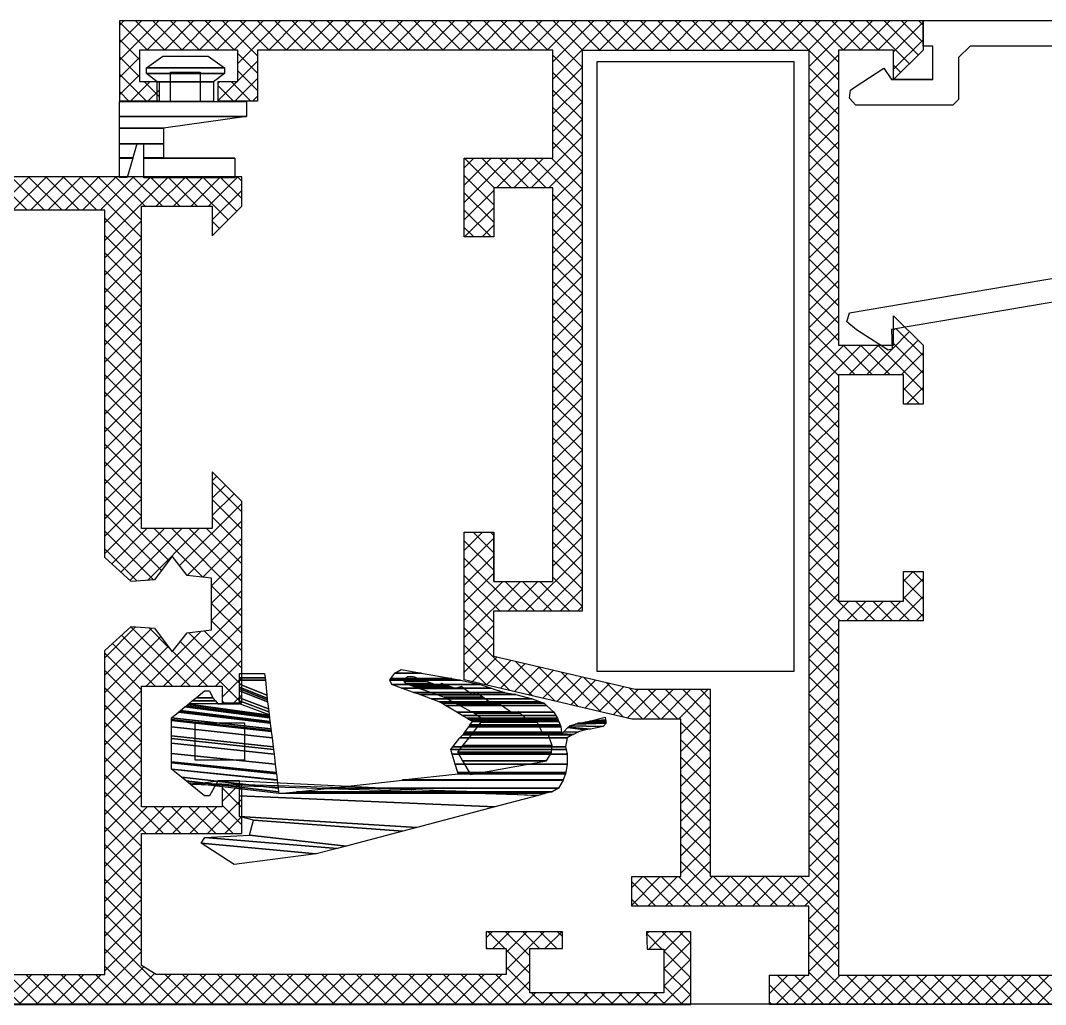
# Model space of a CAD drawing. Header units: millimetres. Extents: x 1398 to 1463.6, y 278.6 to 295.8.
# Drawn here: x 1404.991 to 1405.511, y 289.618 to 290.118 of the extents above; entities that cross this region are included whole.
import ezdxf

# ---------------------------------------------------------------- set-up
doc = ezdxf.new("R2010")
doc.units = ezdxf.units.MM
for name, color, linetype in [('HATCH', 9, 'Continuous'), ('JOINT', 3, 'Continuous'), ('PARC', 8, 'Continuous'), ('PROFIL', 7, 'Continuous')]:
    doc.layers.add(name, color=color, linetype=linetype)
doc.styles.add('2', font='SCRIPTC.SHX', dxfattribs={"height": 0.2})
doc.styles.add('ROMANS', font='romans')

# ---------------------------------------------------------------- blocks, each defined once
blk = doc.blocks.new('2902000')
at = {"layer": 'JOINT', "color": 3, "linetype": 'Continuous'}
blk.add_3dface([(1.733, -3.494), (1.733, -1.594), (4.233, -1.594), (4.233, -3.494)], dxfattribs=at)
mesh = blk.add_polyface(dxfattribs=at)
corners = [(2.25, 3.705), (-1.91, 3.165), (3.933, 2.607), (-2.976, 2.883), (3.743, 2.325), (-3.426, 2.764), (1.475, 2.206), (-6.315, 2.001), (1.284, 1.444), (-7.027, 1.813), (1.985, 1.256), (-10.983, 0.769), (1.985, 0.211), (3.507, 0.211), (3.759, 0.211), (-13.184, 0.187), (1.985, -0.549), (3.09, -0.549), (4.473, -0.371), (-13.517, 0.099), (4.581, -0.458), (-0.012, 0.099), (-13.893, 0), (4.703, -0.558), (0, 0), (-0.911, 0), (-14.21, -0.188), (4.934, -0.746), (0.023, -0.188), (-2.612, -0.188), (5.433, -1.152), (0.073, -0.594), (-6.285, -0.594), (-14.443, -0.594), (5.433, -1.152), (0.073, -0.595), (-6.287, -0.595), (-14.443, -0.595), (5.433, -1.465), (0.111, -0.907), (-9.117, -0.907), (-14.564, -0.907), (5.433, -1.526), (0.119, -0.968), (-9.098, -0.968), (-14.588, -0.968), (5.433, -1.949), (0.171, -1.391), (-8.97, -1.391), (-14.646, -1.391), (5.433, -2.463), (0.234, -1.906), (-8.814, -1.906), (-14.646, -1.906), (5.433, -2.705), (0.264, -2.148), (-8.74, -2.148), (-14.596, -2.148), (5.433, -2.842), (0.28, -2.284), (-8.846, -2.284), (-14.567, -2.284), (5.433, -3.297), (0.336, -2.739), (-9.199, -2.739), (-14.645, -2.739), (5.433, -3.622), (0.376, -3.064), (-9.362, -2.885), (-14.907, -2.896), (5.433, -3.673), (0.383, -3.115), (-9.398, -2.936), (-14.383, -2.936), (-14.976, -2.914), (5.433, -3.758), (0.393, -3.2), (-9.458, -3.021), (-14.37, -3.021), (-14.474, -3.021), (-15.232, -3.043), (5.091, -4.036), (0.427, -3.478), (-9.654, -3.299), (-14.329, -3.299), (-14.687, -3.257), (-15.559, -3.143), (5.054, -4.067), (0.431, -3.509), (-9.676, -3.33), (-14.325, -3.33), (-14.72, -3.287), (-15.83, -3.173), (4.98, -4.127), (0.438, -3.569), (-9.718, -3.39), (-14.301, -3.39), (-14.785, -3.348), (-16.489, -3.308), (4.762, -4.304), (0.46, -3.747), (-9.844, -3.568), (-14.23, -3.568), (-15.067, -3.436), (-16.63, -3.485), (4.757, -4.309), (0.461, -3.751), (-9.837, -3.572), (-14.228, -3.572), (-15.071, -3.44), (-16.633, -3.489), (4.682, -4.369), (0.468, -3.811), (-9.735, -3.632), (-14.204, -3.632), (-15.202, -3.476), (-16.622, -3.55), (4.608, -4.43), (0.475, -3.872), (-9.633, -3.693), (-14.18, -3.693), (-15.55, -3.536), (-16.61, -3.61), (4.558, -4.471), (3.09, -4.471), (1.985, -4.471), (0.48, -3.913), (-9.564, -3.734), (-14.156, -3.734), (-15.785, -3.577), (-16.602, -3.651), (4.385, -4.611), (3.203, -4.611), (1.985, -4.611), (0.498, -4.053), (-9.328, -3.874), (-14.075, -3.874), (-16.575, -3.791), (4.183, -4.776), (3.335, -4.776), (1.985, -4.776), (0.518, -4.218), (-9.051, -4.039), (-13.98, -4.039), (3.759, -5.121), (3.507, -5.121), (1.985, -5.121), (0.56, -4.563), (-8.471, -4.384), (-13.603, -4.384), (1.985, -5.231), (0.574, -4.673), (-8.287, -4.494), (-13.483, -4.494), (1.985, -5.307), (0.583, -4.749), (-8.159, -4.57), (-13.28, -4.57), (1.985, -5.458), (0.602, -4.9), (-7.745, -4.721), (-12.877, -4.721), (1.985, -5.67), (0.671, -5.67), (-7.165, -4.933), (-12.038, -4.933), (1.985, -5.783), (0.685, -5.783), (-6.854, -5.046), (-11.477, -5.046), (1.985, -6.005), (0.712, -6.005), (-6.246, -5.268), (-10.793, -5.268), (-5.756, -5.447), (-10.243, -5.447), (-5.64, -5.659), (-9.23, -5.659), (-5.705, -5.75), (-8.796, -5.75), (-5.901, -6.022), (-7.25, -6.022), (-6.219, -6.203)]
mesh.append_faces([[corners[k] for k in face] for face in [(139, 138, 144, 145), (167, 166, 170, 171)]], dxfattribs={"vtx0": -1, "color": 3})
mesh.append_faces([[corners[k] for k in face] for face in [(0, 0, 2, 1), (1, 2, 4, 3), (3, 4, 6, 5), (5, 6, 8, 7), (7, 8, 10, 9), (9, 10, 12, 11), (11, 12, 16, 15), (15, 18, 20, 19), (19, 21, 25, 22), (21, 20, 23, 24), (22, 25, 29, 26), (24, 23, 27, 28), (26, 29, 32, 33), (28, 27, 30, 31), (33, 32, 36, 37), (31, 30, 34, 35), (37, 36, 40, 41), (35, 34, 38, 39), (41, 40, 44, 45), (39, 38, 42, 43), (45, 44, 48, 49), (43, 42, 46, 47), (49, 48, 52, 53), (47, 46, 50, 51), (53, 52, 56, 57), (51, 50, 54, 55), (57, 56, 60, 61), (55, 54, 58, 59), (61, 60, 64, 65), (59, 58, 62, 63), (65, 64, 68, 69), (63, 62, 66, 67), (69, 68, 72, 74), (67, 66, 70, 71), (74, 73, 79, 80), (73, 72, 77, 78), (71, 70, 75, 76), (80, 79, 85, 86), (78, 77, 83, 84), (76, 75, 81, 82), (86, 85, 91, 92), (84, 83, 89, 90), (82, 81, 87, 88), (92, 91, 97, 98), (90, 89, 95, 96), (88, 87, 93, 94), (98, 97, 103, 104), (96, 95, 101, 102), (94, 93, 99, 100), (104, 103, 109, 110), (102, 101, 107, 108), (100, 99, 105, 106), (110, 109, 115, 116), (108, 107, 113, 114), (106, 105, 111, 112), (116, 115, 121, 122), (114, 113, 119, 120), (112, 111, 117, 118), (122, 121, 129, 130), (120, 119, 127, 128), (118, 117, 123, 126), (130, 129, 137, 137), (128, 127, 135, 136), (126, 125, 133, 134), (124, 123, 131, 132), (136, 135, 142, 143), (134, 133, 140, 141), (132, 131, 138, 139), (143, 142, 148, 149), (141, 140, 146, 147), (149, 148, 152, 153), (147, 146, 150, 151), (153, 152, 156, 157), (151, 150, 154, 155), (157, 156, 160, 161), (155, 154, 158, 159), (161, 160, 164, 165), (159, 158, 162, 163), (165, 164, 168, 169), (163, 162, 166, 167), (169, 168, 172, 173), (173, 172, 174, 175), (175, 174, 176, 177), (177, 176, 178, 179), (179, 178, 180, 181), (181, 180, 182, 182)]], dxfattribs={"vtx0": -1, "vtx2": -1, "color": 3})
mesh.append_faces([[corners[k] for k in face] for face in [(16, 17), (125, 124)]], dxfattribs={"vtx1": -1, "color": 3})
mesh.append_faces([[corners[k] for k in face] for face in [(13, 14, 18, 17)]], dxfattribs={"vtx2": -1, "color": 3})
mesh = blk.add_polyface(dxfattribs=at)
corners = [(-9.747, -0.868), (-9.344, -1.563), (-13.597, -1.563), (-9.098, -1.987), (-13.857, -1.987), (-9.081, -2.017), (-13.861, -2.017), (-9.332, -2.349), (-13.899, -2.349), (-9.837, -2.957), (-13.663, -2.957), (-13.42, -2.957), (-9.883, -3.018), (-13.652, -3.018), (-13.39, -3.018), (-10.275, -3.537), (-13.13, -3.537), (-12.784, -3.537), (-10.294, -3.562), (-13.117, -3.562), (-12.93, -3.562), (-12.754, -3.562), (-10.294, -3.592), (-13.102, -3.592), (-12.719, -3.592), (-10.294, -3.744), (-12.543, -3.744), (-9.947, -3.986), (-12.262, -3.986), (-9.879, -4.021), (-12.22, -4.021), (-11.829, -4.021), (-9.799, -4.064), (-12.17, -4.064), (-11.768, -4.064), (-9.049, -4.463), (-11.195, -4.463), (-10.833, -4.463), (-9.022, -4.478), (-11.174, -4.478), (-10.813, -4.478), (-8.412, -4.802), (-10.363, -4.802), (-8.08, -4.92), (-10.2, -4.92), (-9.823, -4.92), (-7.758, -5.034), (-10.042, -5.034), (-9.679, -5.034), (-7.153, -5.248), (-9.407, -5.248), (-8.978, -5.248), (-6.872, -5.347), (-9.281, -5.347), (-8.692, -5.347), (-6.79, -5.376), (-8.609, -5.376), (-8.091, -5.376), (-6.467, -5.49), (-8.282, -5.49), (-7.805, -5.49), (-6.444, -5.498), (-7.784, -5.498), (-6.358, -5.618), (-7.483, -5.618), (-6.385, -5.675), (-7.34, -5.675), (-7.136, -5.74), (-6.415, -5.74), (-6.849, -5.831), (-6.56, -5.831)]
mesh.append_faces([[corners[k] for k in face] for face in [(68, 67, 69, 70)]], dxfattribs={"vtx0": -1, "color": 3})
mesh.append_faces([[corners[k] for k in face] for face in [(0, 0, 2, 1), (1, 2, 4, 3), (3, 4, 6, 5), (5, 6, 8, 7), (7, 8, 10, 9), (9, 11, 14, 12), (11, 10, 13, 13), (12, 14, 16, 15), (15, 17, 21, 18), (17, 16, 19, 20), (18, 21, 24, 22), (20, 19, 23, 23), (22, 24, 26, 25), (25, 26, 28, 27), (27, 28, 30, 29), (29, 31, 34, 32), (31, 30, 33, 33), (32, 34, 36, 35), (35, 37, 40, 38), (37, 36, 39, 39), (38, 40, 42, 41), (41, 42, 44, 43), (43, 45, 48, 46), (45, 44, 47, 47), (46, 48, 50, 49), (49, 51, 54, 52), (51, 50, 53, 53), (52, 54, 56, 55), (55, 57, 60, 58), (57, 56, 59, 59), (58, 60, 62, 61), (61, 62, 64, 63), (63, 64, 66, 65), (65, 66, 67, 68)]], dxfattribs={"vtx0": -1, "vtx2": -1, "color": 3})
blk = doc.blocks.new('*X17')
at = {"color": 0}
for p, q in [((41.394, 43.162), (42.927, 44.694)), ((43.459, 43.162), (41.926, 44.694)), ((42.278, 43.162), (43.811, 44.694)), ((44.343, 43.162), (42.81, 44.694)), ((43.162, 43.162), (44.694, 44.694)), ((45.226, 43.162), (43.694, 44.694)), ((44.046, 43.162), (45.578, 44.694)), ((46.11, 43.162), (44.578, 44.694)), ((44.93, 43.162), (46.462, 44.694)), ((46.994, 43.162), (45.462, 44.694)), ((45.814, 43.162), (47.346, 44.694)), ((49.037, 42.003), (46.346, 44.694)), ((46.697, 43.162), (48.23, 44.694)), ((47.166, 40.978), (50.882, 44.694)), ((47.166, 41.862), (49.998, 44.694)), ((47.166, 42.746), (49.114, 44.694)), ((49.146, 42.778), (47.229, 44.694)), ((49.696, 43.112), (48.113, 44.694)), ((50.53, 43.162), (48.997, 44.694)), ((51.414, 43.162), (49.881, 44.694)), ((50.233, 43.162), (51.765, 44.694)), ((52.298, 43.162), (50.765, 44.694)), ((51.117, 43.162), (52.649, 44.694)), ((53.181, 43.162), (51.649, 44.694)), ((52.001, 43.162), (53.533, 44.694)), ((54.065, 43.162), (52.533, 44.694)), ((52.885, 43.162), (54.417, 44.694)), ((54.949, 43.162), (53.417, 44.694)), ((53.769, 43.162), (55.301, 44.694)), ((55.833, 43.162), (54.301, 44.694)), ((54.652, 43.162), (56.185, 44.694)), ((56.717, 43.162), (55.184, 44.694)), ((55.536, 43.162), (57.069, 44.694)), ((57.601, 43.162), (56.068, 44.694)), ((56.42, 43.162), (57.953, 44.694)), ((58.485, 43.162), (56.952, 44.694)), ((57.304, 43.162), (58.837, 44.694)), ((59.369, 43.162), (57.836, 44.694)), ((58.188, 43.162), (59.72, 44.694)), ((60.252, 43.162), (58.72, 44.694)), ((59.072, 43.162), (60.604, 44.694)), ((61.136, 43.162), (59.604, 44.694)), ((59.956, 43.162), (61.488, 44.694)), ((62.02, 43.162), (60.488, 44.694)), ((60.84, 43.162), (62.372, 44.694)), ((62.904, 43.162), (61.372, 44.694)), ((61.723, 43.162), (63.256, 44.694)), ((63.788, 43.162), (62.255, 44.694)), ((62.607, 43.162), (64.14, 44.694)), ((64.672, 43.162), (63.139, 44.694)), ((63.491, 43.162), (65.024, 44.694)), ((65.556, 43.162), (64.023, 44.694)), ((64.375, 43.162), (65.908, 44.694)), ((66.44, 43.162), (64.907, 44.694)), ((65.259, 43.162), (66.791, 44.694)), ((67.324, 43.162), (65.791, 44.694)), ((66.143, 43.162), (67.675, 44.694)), ((68.747, 42.623), (66.675, 44.694)), ((67.027, 43.162), (68.559, 44.694)), ((68.747, 43.507), (67.559, 44.694)), ((69.04, 44.098), (68.443, 44.694)), ((68.846, 44.098), (69.443, 44.694)), ((69.923, 44.098), (69.327, 44.694)), ((69.73, 44.098), (70.327, 44.694)), ((70.807, 44.098), (70.21, 44.694)), ((70.614, 44.098), (71.211, 44.694)), ((71.691, 44.098), (71.094, 44.694)), ((71.498, 44.098), (72.095, 44.694)), ((72.575, 44.098), (71.978, 44.694)), ((72.382, 44.098), (72.979, 44.694)), ((73.459, 44.098), (72.862, 44.694)), ((73.266, 44.098), (73.863, 44.694)), ((74.343, 44.098), (73.746, 44.694)), ((74.15, 44.098), (74.746, 44.694)), ((75.227, 44.098), (74.63, 44.694)), ((75.033, 44.098), (75.63, 44.694)), ((76.926, 43.282), (75.514, 44.694)), ((75.563, 43.743), (76.514, 44.694)), ((76.926, 44.166), (76.398, 44.694)), ((67.554, 42.805), (68.747, 43.998)), ((75.563, 42.859), (76.926, 44.222)), ((76.926, 42.398), (75.563, 43.762)), ((75.563, 41.975), (76.926, 43.338)), ((49.037, 41.119), (47.166, 42.99)), ((67.554, 41.921), (68.747, 43.114)), ((69.488, 40.998), (67.554, 42.932)), ((76.926, 41.514), (75.563, 42.878)), ((67.514, 40.998), (68.747, 42.23)), ((75.469, 40.998), (76.926, 42.455)), ((49.037, 40.236), (47.166, 42.107)), ((47.166, 40.095), (49.037, 41.966)), ((66.535, 41.786), (66.598, 41.849)), ((66.63, 40.998), (67.482, 41.849)), ((67.72, 40.998), (66.869, 41.849)), ((68.604, 40.998), (67.554, 42.048)), ((68.398, 40.998), (69.249, 41.849)), ((69.282, 40.998), (70.133, 41.849)), ((70.372, 40.998), (69.52, 41.849)), ((70.408, 41.845), (70.404, 41.849)), ((74.677, 41.089), (75.463, 41.875)), ((75.675, 40.998), (74.797, 41.875)), ((76.559, 40.998), (75.563, 41.994)), ((49.037, 39.352), (47.166, 41.223)), ((66.836, 40.998), (66.535, 41.299)), ((70.166, 40.998), (70.408, 41.24)), ((76.353, 40.998), (76.926, 41.571)), ((47.166, 39.211), (49.037, 41.082)), ((74.791, 40.998), (74.678, 41.111)), ((49.037, 38.468), (47.166, 40.339)), ((47.166, 38.327), (49.037, 40.198)), ((49.037, 37.584), (47.166, 39.455)), ((47.166, 37.443), (49.037, 39.314)), ((49.037, 36.7), (47.166, 38.571)), ((47.166, 36.559), (49.037, 38.43)), ((50.205, 34.648), (47.166, 37.687)), ((47.166, 35.675), (49.037, 37.546)), ((49.321, 34.648), (47.166, 36.803)), ((47.166, 34.791), (49.037, 36.662)), ((47.166, 33.024), (50.152, 36.01)), ((47.166, 33.907), (49.269, 36.01)), ((49.037, 34.048), (47.166, 35.919)), ((49.674, 34.648), (51.036, 36.01)), ((51.089, 34.648), (49.726, 36.01)), ((50.558, 34.648), (51.92, 36.01)), ((51.973, 34.648), (50.61, 36.01)), ((51.442, 34.648), (52.804, 36.01)), ((52.856, 34.648), (51.494, 36.01)), ((52.326, 34.648), (53.688, 36.01)), ((54.126, 34.262), (52.378, 36.01)), ((54.126, 35.146), (53.262, 36.01)), ((53.126, 34.564), (54.126, 35.564)), ((49.037, 33.164), (47.166, 35.035)), ((53.126, 33.681), (54.126, 34.681)), ((54.02, 33.484), (53.126, 34.379)), ((49.037, 32.281), (47.166, 34.152)), ((47.166, 32.14), (49.037, 34.011)), ((53.823, 33.494), (54.126, 33.797)), ((49.037, 31.397), (47.166, 33.268)), ((47.166, 31.256), (49.037, 33.127)), ((49.037, 30.513), (47.166, 32.384)), ((47.166, 30.372), (49.037, 32.243)), ((49.037, 29.629), (47.166, 31.5)), ((47.166, 29.488), (49.037, 31.359)), ((49.037, 28.745), (47.166, 30.616)), ((47.166, 28.604), (49.037, 30.475)), ((50.388, 26.51), (47.166, 29.732)), ((47.166, 27.72), (49.037, 29.591)), ((51.002, 26.253), (54.118, 29.369)), ((53.126, 29.261), (53.234, 29.369)), ((54.126, 28.959), (53.716, 29.369)), ((50.01, 26.004), (47.166, 28.848)), ((47.166, 26.836), (49.037, 28.707)), ((54.126, 28.075), (53.126, 29.075)), ((47.563, 26.35), (49.731, 28.518)), ((48.026, 25.929), (50.615, 28.518)), ((48.49, 25.509), (51.499, 28.518)), ((52.063, 25.719), (49.264, 28.518)), ((54.126, 24.54), (50.148, 28.518)), ((50.61, 26.746), (52.383, 28.518)), ((54.126, 25.424), (51.031, 28.518)), ((51.428, 25.795), (54.126, 28.493)), ((54.126, 26.307), (51.915, 28.518)), ((54.126, 27.191), (52.799, 28.518)), ((49.565, 25.565), (47.166, 27.964)), ((52.217, 25.7), (54.126, 27.609)), ((48.737, 25.509), (47.166, 27.081)), ((49.42, 25.556), (50.43, 26.565)), ((52.596, 25.195), (54.126, 26.726)), ((52.596, 24.311), (54.126, 25.842)), ((54.126, 23.656), (52.596, 25.186)), ((52.596, 23.428), (54.126, 24.958)), ((50.567, 20.515), (54.126, 24.074)), ((54.126, 22.772), (52.596, 24.302)), ((47.166, 21.533), (48.811, 23.178)), ((47.166, 20.649), (49.639, 23.122)), ((51.08, 20.515), (48.448, 23.146)), ((51.963, 20.515), (49.336, 23.143)), ((49.683, 20.515), (52.153, 22.984)), ((51.451, 20.515), (54.126, 23.19)), ((54.126, 21.004), (52.146, 22.984)), ((54.126, 21.888), (52.596, 23.418)), ((47.166, 19.765), (50.044, 22.643)), ((50.196, 20.515), (47.985, 22.726)), ((54.126, 19.236), (50.967, 22.395)), ((54.126, 20.12), (51.358, 22.888)), ((47.166, 18.881), (50.422, 22.138)), ((49.312, 20.515), (47.522, 22.305)), ((52.335, 20.515), (54.126, 22.306)), ((49.037, 19.906), (47.166, 21.777)), ((52.626, 19.922), (54.126, 21.422)), ((49.037, 19.022), (47.166, 20.893)), ((52.626, 19.038), (54.126, 20.538)), ((49.037, 18.138), (47.166, 20.009)), ((47.166, 17.998), (49.037, 19.869)), ((53.734, 18.744), (52.626, 19.852)), ((52.626, 18.155), (54.126, 19.655)), ((49.037, 17.255), (47.166, 19.126)), ((47.166, 17.114), (49.037, 18.985)), ((53.292, 18.302), (52.626, 18.969)), ((49.037, 16.371), (47.166, 18.242)), ((47.166, 16.23), (49.037, 18.101)), ((52.85, 17.86), (52.626, 18.085)), ((49.037, 15.487), (47.166, 17.358)), ((47.166, 15.346), (49.037, 17.217)), ((49.037, 14.603), (47.166, 16.474)), ((47.166, 14.462), (49.037, 16.333)), ((49.037, 13.719), (47.166, 15.59)), ((47.166, 13.578), (49.037, 15.449)), ((49.037, 12.835), (47.166, 14.706)), ((47.166, 12.694), (49.037, 14.565)), ((49.037, 11.951), (47.166, 13.822)), ((47.166, 11.81), (49.037, 13.681)), ((49.037, 11.067), (47.166, 12.938)), ((47.166, 10.926), (49.037, 12.797)), ((49.037, 10.183), (47.166, 12.055)), ((47.166, 10.043), (49.037, 11.914)), ((49.037, 9.3), (47.166, 11.171)), ((47.166, 9.159), (49.037, 11.03)), ((49.037, 8.416), (47.166, 10.287)), ((47.166, 8.275), (49.037, 10.146)), ((49.037, 7.532), (47.166, 9.403)), ((47.166, 7.391), (49.037, 9.262)), ((49.037, 6.648), (47.166, 8.519)), ((47.166, 6.507), (49.037, 8.378)), ((49.037, 5.764), (47.166, 7.635)), ((47.166, 5.623), (49.037, 7.494)), ((49.037, 4.88), (47.166, 6.751)), ((47.166, 4.739), (49.037, 6.61)), ((45.946, 2.636), (49.037, 5.726)), ((50.397, 2.636), (47.166, 5.867)), ((52.626, 4.896), (52.996, 5.266)), ((46.83, 2.636), (49.037, 4.843)), ((49.513, 2.636), (47.166, 4.983)), ((51.25, 2.636), (53.438, 4.824)), ((54.126, 3.326), (52.626, 4.826)), ((41.527, 2.636), (43.23, 4.339)), ((43.326, 2.636), (41.623, 4.339)), ((42.411, 2.636), (44.113, 4.339)), ((44.21, 2.636), (42.507, 4.339)), ((43.295, 2.636), (44.997, 4.339)), ((45.094, 2.636), (43.391, 4.339)), ((44.178, 2.636), (45.881, 4.339)), ((45.978, 2.636), (44.275, 4.339)), ((45.062, 2.636), (46.765, 4.339)), ((46.862, 2.636), (45.159, 4.339)), ((47.745, 2.636), (46.043, 4.339)), ((48.629, 2.636), (46.927, 4.339)), ((52.133, 2.636), (53.88, 4.382)), ((47.714, 2.636), (49.214, 4.136)), ((48.598, 2.636), (50.098, 4.136)), ((49.482, 2.636), (50.982, 4.136)), ((51.281, 2.636), (49.781, 4.136)), ((50.366, 2.636), (51.866, 4.136)), ((52.165, 2.636), (50.665, 4.136)), ((53.049, 2.636), (51.549, 4.136)), ((53.933, 2.636), (52.433, 4.136)), ((53.017, 2.636), (54.126, 3.745)), ((53.901, 2.636), (54.126, 2.861))]:
    blk.add_line(p, q, dxfattribs=at)
blk = doc.blocks.new('8081A000')
at = {"layer": 'PROFIL'}
for points in [[(-408.75, 452.912), (-371.753, 452.912), (-371.753, 449.215), (-374.007, 449.215), (-373.962, 450.093), (-373.116, 450.093), (-373.116, 452.315), (-379.932, 452.315), (-379.932, 450.067), (-378.271, 450.067), (-378.271, 449.215), (-382.144, 449.215), (-382.144, 450.067), (-381.125, 450.067), (-381.125, 451.38), (-398.902, 451.38), (-399.642, 450.93), (-399.642, 444.228), (-394.553, 444.228), (-394.553, 441.697), (-395.553, 441.744), (-395.553, 442.866), (-399.642, 442.866), (-399.642, 436.736), (-395.553, 436.736), (-395.553, 437.587), (-394.553, 437.587), (-394.553, 427.354), (-396.053, 425.854), (-396.053, 428.733), (-399.642, 428.733), (-399.642, 412.354), (-396.053, 412.354), (-396.053, 413.854), (-394.553, 412.354), (-394.553, 410.854), (-408.75, 410.854)], [(-408.75, 451.38), (-401.513, 451.38), (-401.513, 434.929), (-400.173, 433.711), (-398.992, 433.792), (-398.092, 434.993), (-397.32, 434.021), (-396.083, 433.873), (-396.083, 431.255), (-397.32, 431.107), (-398.092, 430.135), (-398.992, 431.337), (-400.173, 431.417), (-401.513, 430.2), (-401.513, 412.556), (-408.75, 412.556)]]:
    blk.add_lwpolyline(points, dxfattribs=at)
at = {"layer": 'HATCH'}
blk.add_blockref('*X17', (-448.679, 408.218), dxfattribs=at)
blk = doc.blocks.new('*X10')
at = {"color": 0}
for p, q in [((-1.491, 67.782), (-2.991, 69.282)), ((-2.929, 67.782), (-1.429, 69.282)), ((-0.607, 67.782), (-2.107, 69.282)), ((-2.045, 67.782), (-0.545, 69.282)), ((0.277, 67.782), (-1.223, 69.282)), ((-1.161, 67.782), (0.339, 69.282)), ((1.161, 67.782), (-0.339, 69.282)), ((-0.277, 67.782), (1.223, 69.282)), ((2.045, 67.782), (0.545, 69.282)), ((0.607, 67.782), (2.107, 69.282)), ((2.929, 67.782), (1.429, 69.282)), ((1.491, 67.782), (2.991, 69.282)), ((3.813, 67.782), (2.313, 69.282)), ((2.375, 67.782), (3.875, 69.282)), ((4.696, 67.782), (3.196, 69.282)), ((3.259, 67.782), (4.759, 69.282)), ((5.58, 67.782), (4.08, 69.282)), ((4.142, 67.782), (5.642, 69.282)), ((6.464, 67.782), (4.964, 69.282)), ((5.026, 67.782), (6.526, 69.282)), ((7.348, 67.782), (5.848, 69.282)), ((5.91, 67.782), (7.41, 69.282)), ((8.232, 67.782), (6.732, 69.282)), ((6.794, 67.782), (8.294, 69.282)), ((10.147, 66.75), (7.616, 69.282)), ((7.678, 67.782), (9.178, 69.282)), ((10.147, 67.634), (8.5, 69.282)), ((8.562, 67.782), (10.062, 69.282)), ((8.647, 66.984), (10.946, 69.282)), ((10.884, 67.782), (9.384, 69.282)), ((11.767, 67.782), (10.267, 69.282)), ((10.33, 67.782), (11.83, 69.282)), ((12.147, 68.286), (11.151, 69.282)), ((12.147, 69.17), (12.035, 69.282)), ((11.214, 67.782), (12.147, 68.716)), ((12.097, 67.782), (12.147, 67.832)), ((8.647, 66.1), (10.147, 67.6)), ((10.147, 65.867), (8.647, 67.367)), ((8.647, 65.216), (10.147, 66.716)), ((10.147, 64.983), (8.647, 66.483)), ((8.647, 64.332), (10.147, 65.832)), ((11.464, 62.782), (8.647, 65.599)), ((8.647, 63.448), (10.147, 64.948)), ((10.58, 62.782), (8.647, 64.715)), ((8.647, 61.68), (11.249, 64.282)), ((8.647, 62.564), (10.365, 64.282)), ((10.633, 62.782), (12.133, 64.282)), ((12.348, 62.782), (10.848, 64.282)), ((11.517, 62.782), (13.017, 64.282)), ((13.232, 62.782), (11.732, 64.282)), ((12.401, 62.782), (13.901, 64.282)), ((14.116, 62.782), (12.616, 64.282)), ((13.285, 62.782), (14.785, 64.282)), ((15, 62.782), (13.5, 64.282)), ((14.168, 62.782), (15.668, 64.282)), ((16.647, 62.018), (14.384, 64.282)), ((15.052, 62.782), (16.552, 64.282)), ((15.147, 61.993), (17.436, 64.282)), ((16.767, 62.782), (15.267, 64.282)), ((17.651, 62.782), (16.151, 64.282)), ((16.82, 62.782), (18.32, 64.282)), ((18.535, 62.782), (17.035, 64.282)), ((17.704, 62.782), (19.147, 64.225)), ((19.147, 63.054), (17.919, 64.282)), ((19.147, 63.938), (18.803, 64.282)), ((10.147, 62.331), (8.647, 63.831)), ((18.588, 62.782), (19.147, 63.342)), ((10.147, 61.447), (8.647, 62.947)), ((16.647, 61.134), (15.147, 62.634)), ((15.147, 61.109), (16.647, 62.609)), ((8.647, 60.796), (10.147, 62.296)), ((10.147, 60.563), (8.647, 62.063)), ((16.647, 60.25), (15.147, 61.75)), ((15.147, 60.225), (16.647, 61.725)), ((8.647, 59.913), (10.147, 61.413)), ((10.147, 59.679), (8.647, 61.179)), ((8.647, 59.029), (10.147, 60.529)), ((16.647, 59.367), (15.147, 60.867)), ((15.147, 59.342), (16.647, 60.842)), ((10.147, 58.796), (8.647, 60.296)), ((16.647, 58.483), (15.147, 59.983)), ((15.147, 58.458), (16.647, 59.958)), ((8.647, 58.145), (10.147, 59.645)), ((10.147, 57.912), (8.647, 59.412)), ((16.647, 57.599), (15.147, 59.099)), ((15.147, 57.574), (16.647, 59.074)), ((8.647, 57.261), (10.147, 58.761)), ((10.147, 57.028), (8.647, 58.528)), ((8.647, 56.377), (10.147, 57.877)), ((16.647, 56.715), (15.147, 58.215)), ((15.147, 56.69), (16.647, 58.19)), ((10.147, 56.144), (8.647, 57.644)), ((16.647, 55.831), (15.147, 57.331)), ((15.147, 55.806), (16.647, 57.306)), ((8.647, 55.493), (10.147, 56.993)), ((10.147, 55.26), (8.647, 56.76)), ((16.647, 54.947), (15.147, 56.447)), ((15.147, 54.922), (16.647, 56.422)), ((8.647, 54.609), (10.147, 56.109)), ((10.147, 54.376), (8.647, 55.876)), ((8.647, 53.725), (10.147, 55.225)), ((17.429, 53.282), (15.147, 55.563)), ((15.147, 54.038), (16.647, 55.538)), ((10.147, 53.492), (8.647, 54.992)), ((16.545, 53.282), (15.147, 54.679)), ((15.275, 53.282), (16.775, 54.782)), ((16.159, 53.282), (17.659, 54.782)), ((18.313, 53.282), (16.813, 54.782)), ((17.043, 53.282), (18.543, 54.782)), ((19.265, 53.213), (17.696, 54.782)), ((17.927, 53.282), (19.373, 54.729)), ((20.421, 52.941), (18.58, 54.782)), ((21.577, 52.669), (19.562, 54.685)), ((8.647, 52.842), (10.147, 54.342)), ((18.811, 53.282), (20.089, 54.56)), ((19.557, 53.145), (20.805, 54.392)), ((20.273, 52.976), (21.52, 54.224)), ((22.733, 52.398), (20.717, 54.413)), ((23.888, 52.126), (21.873, 54.141)), ((10.147, 52.608), (8.647, 54.108)), ((15.661, 53.282), (15.147, 53.796)), ((20.988, 52.808), (22.236, 54.055)), ((21.704, 52.64), (22.951, 53.887)), ((22.419, 52.471), (23.667, 53.719)), ((25.044, 51.854), (23.029, 53.869)), ((8.647, 51.958), (10.147, 53.458)), ((10.147, 51.724), (8.647, 53.224)), ((23.135, 52.303), (24.382, 53.55)), ((23.85, 52.135), (25.098, 53.382)), ((27.647, 50.134), (24.185, 53.597)), ((24.566, 51.966), (25.813, 53.214)), ((27.647, 51.018), (25.341, 53.325)), ((8.647, 51.074), (10.147, 52.574)), ((25.281, 51.798), (26.529, 53.045)), ((25.997, 51.629), (27.244, 52.877)), ((27.647, 51.902), (26.497, 53.053)), ((10.147, 50.841), (8.647, 52.341)), ((26.147, 50.896), (27.647, 52.396)), ((8.647, 50.19), (10.147, 51.69)), ((10.147, 49.957), (8.647, 51.457)), ((26.147, 50.012), (27.647, 51.512)), ((8.123, 48.782), (10.147, 50.806)), ((10.147, 49.073), (8.647, 50.573)), ((24.801, 47.782), (27.647, 50.628)), ((27.647, 49.25), (26.147, 50.75)), ((4.347, 48.542), (5.588, 49.782)), ((4.347, 49.425), (4.704, 49.782)), ((5.347, 48.57), (4.347, 49.57)), ((6.019, 48.782), (5.019, 49.782)), ((5.472, 48.782), (6.472, 49.782)), ((6.903, 48.782), (5.903, 49.782)), ((6.356, 48.782), (7.356, 49.782)), ((7.786, 48.782), (6.786, 49.782)), ((7.24, 48.782), (8.24, 49.782)), ((10.147, 47.305), (7.67, 49.782)), ((10.147, 48.189), (8.554, 49.782)), ((8.647, 48.422), (10.147, 49.922)), ((25.685, 47.782), (27.647, 49.744)), ((27.647, 48.367), (26.147, 49.867)), ((8.647, 47.538), (10.147, 49.038)), ((21.647, 49.048), (21.882, 49.282)), ((21.647, 48.164), (22.766, 49.282)), ((21.647, 47.28), (23.649, 49.282)), ((21.647, 46.396), (24.533, 49.282)), ((23.147, 47.563), (21.647, 49.063)), ((23.813, 47.782), (22.313, 49.282)), ((24.696, 47.782), (23.196, 49.282)), ((23.917, 47.782), (25.417, 49.282)), ((25.58, 47.782), (24.08, 49.282)), ((27.647, 46.599), (24.964, 49.282)), ((27.647, 47.483), (25.848, 49.282)), ((5.347, 47.686), (4.347, 48.686)), ((4.347, 47.658), (5.347, 48.658)), ((26.147, 47.361), (27.647, 48.861)), ((8.647, 46.654), (10.147, 48.154)), ((10.147, 46.421), (8.647, 47.921)), ((23.147, 46.679), (21.647, 48.179)), ((26.147, 46.477), (27.647, 47.977)), ((4.867, 47.282), (4.347, 47.802)), ((4.856, 47.282), (5.347, 47.774)), ((8.647, 45.77), (10.147, 47.27)), ((10.147, 45.537), (8.647, 47.037)), ((23.147, 45.796), (21.647, 47.296)), ((21.647, 45.512), (23.147, 47.012)), ((27.647, 45.715), (26.147, 47.215)), ((26.147, 45.593), (27.647, 47.093)), ((8.647, 44.887), (10.147, 46.387)), ((23.147, 44.912), (21.647, 46.412)), ((27.196, 45.282), (26.147, 46.331)), ((10.147, 44.653), (8.647, 46.153)), ((21.647, 44.628), (23.147, 46.128)), ((26.72, 45.282), (27.647, 46.209)), ((8.647, 44.003), (10.147, 45.503)), ((23.147, 44.028), (21.647, 45.528)), ((26.313, 45.282), (26.147, 45.447)), ((27.604, 45.282), (27.647, 45.325)), ((10.147, 43.77), (8.647, 45.27)), ((21.647, 43.744), (23.147, 45.244)), ((8.647, 43.119), (10.147, 44.619)), ((10.147, 42.886), (8.647, 44.386)), ((23.147, 43.144), (21.647, 44.644)), ((21.647, 42.861), (23.147, 44.361)), ((8.647, 42.235), (10.147, 43.735)), ((23.147, 42.26), (21.647, 43.76)), ((10.147, 42.002), (8.647, 43.502)), ((21.647, 41.977), (23.147, 43.477)), ((8.647, 41.351), (10.147, 42.851)), ((23.147, 41.376), (21.647, 42.876)), ((10.147, 41.118), (8.647, 42.618)), ((21.647, 41.093), (23.147, 42.593)), ((8.647, 40.467), (10.147, 41.967)), ((10.147, 40.234), (8.647, 41.734)), ((23.147, 40.492), (21.647, 41.992)), ((21.647, 40.209), (23.147, 41.709)), ((8.647, 39.583), (10.147, 41.083)), ((10.147, 39.35), (8.647, 40.85)), ((23.147, 39.608), (21.647, 41.108)), ((21.647, 39.325), (23.147, 40.825)), ((8.647, 38.699), (10.147, 40.199)), ((23.147, 38.724), (21.647, 40.224)), ((10.147, 38.466), (8.647, 39.966)), ((21.647, 38.441), (23.147, 39.941)), ((8.647, 37.816), (10.147, 39.316)), ((10.147, 37.582), (8.647, 39.082)), ((23.147, 37.841), (21.647, 39.341)), ((21.647, 37.557), (23.147, 39.057)), ((4.347, 37.935), (5.194, 38.782)), ((5.347, 37.963), (4.528, 38.782)), ((6.644, 35.782), (4.347, 38.079)), ((4.347, 37.051), (5.347, 38.051)), ((7.498, 35.782), (10.147, 38.432)), ((10.147, 36.698), (8.647, 38.198)), ((23.147, 36.957), (21.647, 38.457)), ((21.647, 36.673), (23.147, 38.173)), ((8.382, 35.782), (10.147, 37.548)), ((23.147, 36.073), (21.647, 37.573)), ((4.347, 36.167), (5.462, 37.282)), ((5.847, 35.695), (4.347, 37.195)), ((4.597, 35.533), (6.346, 37.282)), ((5.928, 35.98), (7.23, 37.282)), ((7.528, 35.782), (6.028, 37.282)), ((6.614, 35.782), (8.114, 37.282)), ((8.412, 35.782), (6.912, 37.282)), ((10.147, 34.931), (7.796, 37.282)), ((10.147, 35.815), (8.647, 37.315)), ((21.647, 35.79), (23.147, 37.29)), ((8.647, 35.164), (10.147, 36.664)), ((23.147, 35.189), (21.647, 36.689)), ((5.716, 34.943), (4.347, 36.311)), ((5.039, 35.091), (5.927, 35.979)), ((21.647, 34.906), (23.147, 36.406)), ((8.647, 34.28), (10.147, 35.78)), ((10.147, 34.047), (8.647, 35.547)), ((23.147, 34.305), (21.647, 35.805)), ((21.647, 34.022), (23.147, 35.522)), ((5.787, 34.955), (5.847, 35.016)), ((8.647, 33.396), (10.147, 34.896)), ((23.147, 33.421), (21.647, 34.921)), ((10.147, 33.163), (8.647, 34.663)), ((21.647, 33.138), (23.147, 34.638)), ((8.647, 32.512), (10.147, 34.012)), ((23.147, 32.537), (21.647, 34.037)), ((10.147, 32.279), (8.647, 33.779)), ((21.647, 32.254), (23.147, 33.754)), ((8.647, 31.628), (10.147, 33.128)), ((10.147, 31.395), (8.647, 32.895)), ((23.147, 31.653), (21.647, 33.153)), ((21.647, 31.37), (23.147, 32.87)), ((8.647, 30.744), (10.147, 32.244)), ((10.147, 30.511), (8.647, 32.011)), ((23.147, 30.77), (21.647, 32.27)), ((21.647, 30.486), (23.147, 31.986)), ((8.647, 29.861), (10.147, 31.361)), ((23.147, 29.886), (21.647, 31.386)), ((10.147, 29.627), (8.647, 31.127)), ((21.647, 29.602), (23.147, 31.102)), ((8.647, 28.977), (10.147, 30.477)), ((10.147, 28.744), (8.647, 30.244)), ((23.147, 29.002), (21.647, 30.502)), ((21.647, 28.718), (23.147, 30.218)), ((26.147, 29.683), (26.747, 30.282)), ((26.147, 28.799), (27.63, 30.282)), ((27.647, 28.921), (26.286, 30.282)), ((27.647, 29.805), (27.17, 30.282)), ((8.647, 28.093), (10.147, 29.593)), ((10.147, 27.86), (8.647, 29.36)), ((23.147, 28.118), (21.647, 29.618)), ((21.647, 27.835), (23.147, 29.335)), ((27.647, 28.037), (26.147, 29.537)), ((26.147, 27.915), (27.647, 29.415)), ((8.647, 27.209), (10.147, 28.709)), ((24.099, 26.282), (21.647, 28.734)), ((27.647, 27.153), (26.147, 28.653)), ((10.147, 26.976), (8.647, 28.476)), ((21.647, 26.951), (23.147, 28.451)), ((25.398, 26.282), (27.647, 28.531)), ((8.647, 26.325), (10.147, 27.825)), ((10.147, 26.092), (8.647, 27.592)), ((23.215, 26.282), (21.647, 27.85)), ((21.647, 26.067), (23.363, 27.782)), ((21.647, 25.183), (24.247, 27.782)), ((24.983, 26.282), (23.483, 27.782)), ((23.63, 26.282), (25.13, 27.782)), ((25.867, 26.282), (24.367, 27.782)), ((24.514, 26.282), (26.014, 27.782)), ((26.751, 26.282), (25.251, 27.782)), ((27.635, 26.282), (26.135, 27.782)), ((26.282, 26.282), (27.647, 27.647)), ((8.647, 25.441), (10.147, 26.941)), ((10.147, 25.208), (8.647, 26.708)), ((23.147, 25.466), (21.647, 26.966)), ((27.166, 26.282), (27.647, 26.763)), ((8.647, 24.557), (10.147, 26.057)), ((23.147, 24.582), (21.647, 26.082)), ((10.147, 24.324), (8.647, 25.824)), ((21.647, 24.299), (23.147, 25.799)), ((8.647, 23.673), (10.147, 25.173)), ((23.147, 23.698), (21.647, 25.198)), ((10.147, 23.44), (8.647, 24.94)), ((21.647, 23.415), (23.147, 24.915)), ((8.647, 22.79), (10.147, 24.29)), ((10.147, 22.556), (8.647, 24.056)), ((23.147, 22.815), (21.647, 24.315)), ((21.647, 22.531), (23.147, 24.031)), ((23.147, 21.931), (21.647, 23.431)), ((8.647, 21.906), (10.147, 23.406)), ((10.147, 21.672), (8.647, 23.172)), ((21.647, 21.647), (23.147, 23.147)), ((38.147, 23.121), (38.408, 23.382)), ((38.147, 22.237), (39.292, 23.382)), ((39.49, 22.382), (38.49, 23.382)), ((39.176, 22.382), (40.147, 23.354)), ((40.147, 22.608), (39.374, 23.382)), ((43.147, 22.818), (43.711, 23.382)), ((43.909, 22.382), (43.147, 23.144)), ((43.595, 22.382), (44.595, 23.382)), ((45.147, 22.028), (43.793, 23.382)), ((44.147, 22.05), (45.147, 23.05)), ((45.147, 22.912), (44.677, 23.382)), ((8.647, 21.022), (10.147, 22.522)), ((23.147, 21.047), (21.647, 22.547)), ((39.147, 21.841), (38.147, 22.841)), ((40.06, 22.382), (40.147, 22.47)), ((5.847, 21.553), (5.483, 21.918)), ((10.147, 20.789), (8.647, 22.289)), ((20.166, 19.282), (23.147, 22.263)), ((38.147, 21.354), (39.147, 22.354)), ((39.147, 20.957), (38.147, 21.957)), ((44.147, 21.166), (45.147, 22.166)), ((45.147, 21.144), (44.147, 22.144)), ((4.347, 20.257), (5.847, 21.757)), ((7.234, 19.282), (5.041, 21.476)), ((7.792, 19.282), (10.147, 21.638)), ((10.77, 19.282), (8.647, 21.405)), ((21.05, 19.282), (23.147, 21.38)), ((24.028, 19.282), (21.647, 21.663)), ((36.96, 19.282), (39.147, 21.47)), ((4.347, 19.373), (5.847, 20.873)), ((6.351, 19.282), (4.599, 21.034)), ((39.938, 19.282), (38.147, 21.073)), ((43.147, 19.282), (45.147, 21.283)), ((45.147, 20.26), (44.147, 21.26)), ((5.467, 19.282), (4.347, 20.401)), ((5.14, 19.282), (6.64, 20.782)), ((6.024, 19.282), (7.524, 20.782)), ((8.118, 19.282), (6.618, 20.782)), ((6.908, 19.282), (8.408, 20.782)), ((9.002, 19.282), (7.502, 20.782)), ((9.886, 19.282), (8.386, 20.782)), ((8.675, 19.282), (10.175, 20.782)), ((9.559, 19.282), (11.059, 20.782)), ((11.654, 19.282), (10.154, 20.782)), ((10.443, 19.282), (11.943, 20.782)), ((12.538, 19.282), (11.038, 20.782)), ((11.327, 19.282), (12.827, 20.782)), ((13.422, 19.282), (11.922, 20.782)), ((12.211, 19.282), (13.711, 20.782)), ((14.306, 19.282), (12.806, 20.782)), ((13.095, 19.282), (14.595, 20.782)), ((15.189, 19.282), (13.689, 20.782)), ((13.979, 19.282), (15.479, 20.782)), ((16.073, 19.282), (14.573, 20.782)), ((14.863, 19.282), (16.363, 20.782)), ((16.957, 19.282), (15.457, 20.782)), ((15.747, 19.282), (17.247, 20.782)), ((17.841, 19.282), (16.341, 20.782)), ((16.63, 19.282), (18.13, 20.782)), ((18.725, 19.282), (17.225, 20.782)), ((17.514, 19.282), (19.014, 20.782)), ((19.609, 19.282), (18.109, 20.782)), ((18.398, 19.282), (19.898, 20.782)), ((20.493, 19.282), (18.993, 20.782)), ((19.282, 19.282), (20.782, 20.782)), ((21.377, 19.282), (19.877, 20.782)), ((22.26, 19.282), (20.76, 20.782)), ((23.144, 19.282), (21.644, 20.782)), ((21.934, 19.282), (23.434, 20.782)), ((22.818, 19.282), (24.318, 20.782)), ((24.912, 19.282), (23.412, 20.782)), ((23.701, 19.282), (25.201, 20.782)), ((25.796, 19.282), (24.296, 20.782)), ((24.585, 19.282), (26.085, 20.782)), ((26.68, 19.282), (25.18, 20.782)), ((25.469, 19.282), (26.969, 20.782)), ((27.564, 19.282), (26.064, 20.782)), ((26.353, 19.282), (27.853, 20.782)), ((28.448, 19.282), (26.948, 20.782)), ((27.237, 19.282), (28.737, 20.782)), ((29.332, 19.282), (27.832, 20.782)), ((28.121, 19.282), (29.621, 20.782)), ((30.215, 19.282), (28.715, 20.782)), ((29.005, 19.282), (30.505, 20.782)), ((31.099, 19.282), (29.599, 20.782)), ((29.889, 19.282), (31.389, 20.782)), ((31.983, 19.282), (30.483, 20.782)), ((30.773, 19.282), (32.273, 20.782)), ((32.867, 19.282), (31.367, 20.782)), ((31.656, 19.282), (33.156, 20.782)), ((33.751, 19.282), (32.251, 20.782)), ((32.54, 19.282), (34.04, 20.782)), ((34.635, 19.282), (33.135, 20.782)), ((33.424, 19.282), (34.924, 20.782)), ((35.519, 19.282), (34.019, 20.782)), ((34.308, 19.282), (35.808, 20.782)), ((36.403, 19.282), (34.903, 20.782)), ((35.192, 19.282), (36.692, 20.782)), ((37.286, 19.282), (35.786, 20.782)), ((36.076, 19.282), (37.576, 20.782)), ((38.17, 19.282), (36.67, 20.782)), ((39.054, 19.282), (37.554, 20.782)), ((37.844, 19.282), (39.344, 20.782)), ((38.727, 19.282), (40.227, 20.782)), ((40.822, 19.282), (39.322, 20.782)), ((39.611, 19.282), (41.111, 20.782)), ((41.706, 19.282), (40.206, 20.782)), ((40.495, 19.282), (41.995, 20.782)), ((42.59, 19.282), (41.09, 20.782)), ((41.379, 19.282), (42.879, 20.782)), ((43.474, 19.282), (41.974, 20.782)), ((42.263, 19.282), (43.763, 20.782)), ((44.358, 19.282), (42.858, 20.782)), ((45.147, 19.376), (43.741, 20.782)), ((44.031, 19.282), (45.147, 20.399)), ((4.583, 19.282), (4.347, 19.517)), ((44.915, 19.282), (45.147, 19.515))]:
    blk.add_line(p, q, dxfattribs=at)
blk = doc.blocks.new('8060000')
for points in [[(-18.767, 28.5), (-18.767, 26), (-18.767, 28.5), (-21.767, 28.5), (-21.767, 8.5), (-18.767, 8.5), (-18.767, 11), (-17.267, 11), (-17.267, 7), (-21.767, 7), (-21.767, 1.5), (-6.767, 1.5), (-6.767, 4.1), (-4.767, 4.1), (-4.767, 3.1), (-5.767, 3.1), (-5.767, 1.5), (-0.767, 1.5), (-0.767, 3.1), (-1.767, 3.1), (-1.767, 4.1), (0.233, 4.1), (0.233, 0), (-40.567, 0), (-40.567, 1.5), (-39.067, 3), (-39.067, 1.5), (-36.267, 1.5), (-36.267, 16.5), (-39.067, 16.5), (-39.067, 15), (-40.567, 16.5), (-40.567, 19.5), (-39.567, 19.5), (-39.567, 18), (-36.267, 18), (-36.267, 29.5), (-39.567, 29.5), (-39.567, 28), (-40.567, 28), (-40.567, 30.5), (-36.267, 30.5), (-36.267, 48.5), (-54.767, 48.5)], [(-63.767, 50), (-32.767, 50), (-32.767, 48.5), (-34.767, 48.5), (-34.767, 45), (-25.767, 45), (-25.767, 43.5), (-28.267, 43.5), (-28.267, 35.5), (-25.767, 35.5), (-17.267, 33.5), (-17.267, 26), (-18.767, 26)]]:
    blk.add_lwpolyline(points)
blk.add_lwpolyline([(-23.267, 1.5), (-34.767, 1.5), (-34.767, 43.5), (-29.767, 43.5), (-29.767, 34), (-25.941, 34), (-18.767, 32.312), (-18.767, 30), (-23.267, 30)], close=True)
at = {"layer": 'HATCH'}
blk.add_blockref('*X10', (-44.915, -19.282), dxfattribs=at)
blk = doc.blocks.new('2343000')
at = {"color": 3, "linetype": 'Continuous', "const_width": 0.5}
blk.add_lwpolyline([(0, 0), (0, 0)], dxfattribs=at)
at = {"layer": 'JOINT', "color": 3, "linetype": 'Continuous'}
blk.add_3dface([(6.128, 5.696), (4.628, 5.696), (4.628, 7.196), (6.128, 7.196)], dxfattribs=at)
mesh = blk.add_polyface(dxfattribs=at)
corners = [(7.89, 1.824), (3.262, 1.824), (7.89, 1.843), (3.262, 1.843), (2.42, 1.843), (2.028, 1.843), (7.89, 2.824), (3.262, 2.824), (2.701, 2.824), (2.028, 2.824), (3.262, 2.83), (2.703, 2.83), (2.028, 2.83), (4.26, 2.83), (3.262, 3.541), (2.907, 3.541), (2.028, 3.541), (4.26, 3.541), (2.028, 4.351), (4.26, 4.351), (2.028, 4.944), (8.478, 4.944), (2.028, 5.696), (3.953, 5.696), (6.803, 5.696), (8.478, 5.696), (3.953, 6.696), (6.803, 6.696), (3.396, 7.127), (7.359, 7.127), (3.396, 7.414), (7.359, 7.414), (4.228, 7.996), (6.528, 7.996)]
mesh.append_faces([[corners[k] for k in face] for face in [(21, 20, 22, 25), (31, 30, 32, 33)]], dxfattribs={"vtx0": -1, "color": 3})
mesh.append_faces([[corners[k] for k in face] for face in [(2, 3, 7, 6), (6, 7, 10, 13), (8, 9, 12, 11), (13, 10, 14, 17), (11, 12, 16, 15), (17, 16, 18, 19), (19, 18, 20, 21), (24, 23, 26, 27), (27, 26, 28, 29), (29, 28, 30, 31)]], dxfattribs={"vtx0": -1, "vtx2": -1, "color": 3})
mesh.append_faces([[corners[k] for k in face] for face in [(14, 15)]], dxfattribs={"vtx1": -1, "color": 3})
mesh.append_faces([[corners[k] for k in face] for face in [(0, 1, 3, 2), (4, 5, 9, 8)]], dxfattribs={"vtx2": -1, "color": 3})
blk = doc.blocks.new('2562000')
blk.add_lwpolyline([(-10, -31), (-10, 0), (0, 0), (0, -31)], close=True)
blk = doc.blocks.new('2273000')
at = {"layer": 'PARC'}
blk.add_lwpolyline([(8.943, 24.695), (6.843, 24.695), (8.943, 24.695), (8.943, 26.395), (8.443, 26.395), (8.443, 27.695), (31.15, 27.695), (31.442, 27.402), (31.442, 12.088), (31.15, 11.795), (29.554, 11.795), (29.265, 12.295), (29.554, 12.795), (30.442, 12.795), (30.442, 14.695), (23.743, 14.695), (23.743, 12.795), (24.631, 12.795), (24.92, 12.295), (24.631, 11.795), (23.035, 11.795), (22.742, 12.088), (22.742, 14.694), (6.843, 11.995), (6.863, 10.997), (6.673, 10.938), (5.064, 11.976), (4.572, 12.389), (4.696, 12.847), (22.641, 15.895), (29.846, 15.895), (30.142, 16.188), (30.142, 26.102), (29.846, 26.395), (10.828, 26.395), (10.243, 25.809), (10.242, 23.688), (9.95, 23.395), (5.023, 23.395), (4.704, 23.755), (4.751, 24.155), (4.996, 24.327), (6.442, 25.267), (6.843, 24.695)], dxfattribs=at)
blk = doc.blocks.new('A$C03A07C7F')
blk.add_line((423.15, 267.894), (285.92, 267.894))
at = {"yscale": 0.5, "zscale": 0.5, "rotation": 180}
for name, p, xscale in [('8060000', (354.647, 292.886), 0.5), ('2562000', (366.65, 276.344), 0.5), ('8081A000', (554.907, 494.343), -0.5), ('2902000', (358.566, 273.293), 0.5)]:
    blk.add_blockref(name, p, dxfattribs=dict(at, xscale=xscale))
at = {"xscale": 0.5, "yscale": 0.5, "zscale": 0.5}
for name, p in [('2273000', (370.709, 279.039)), ('2343000', (353.51, 287.978))]:
    blk.add_blockref(name, p, dxfattribs=at)
for tag, p, style in [('ROSY', (683.087, 26.495), '2'), ('30/10/02', (715.706, 16.31), 'ROMANS'), ('ROSY', (1513.839, 14.827), '2'), ('ROSY', (2354.851, 14.827), '2'), ('ROSY', (3194.181, 14.827), '2'), ('30/10/02', (1546.458, 4.642), 'ROMANS'), ('30/10/02', (2387.471, 4.642), 'ROMANS'), ('30/10/02', (3226.8, 4.642), 'ROMANS')]:
    blk.add_attdef(tag, p, '', height=2.88, dxfattribs=dict(style=style))

msp = doc.modelspace()

# ---------------------------------------------------------------- block references
at = {"xscale": 0.01999999999999991, "yscale": 0.01999999999999991, "zscale": 0.01999999999999991}
msp.add_blockref('A$C03A07C7F', (1397.95049, 284.25982), dxfattribs=at)

doc.saveas('drawing.dxf')
